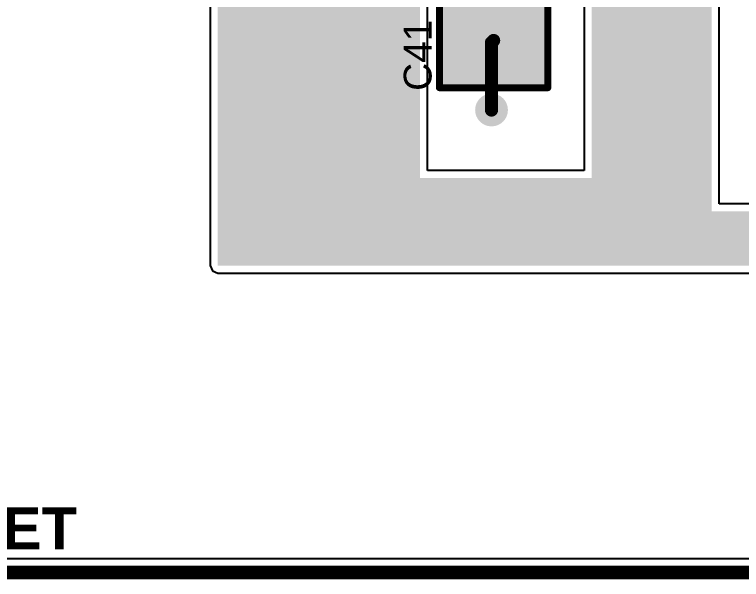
# Model space of a CAD drawing. Header units: inches. Extents: x -3 to 103, y 0 to 40.
# Drawn here: x 67.02 to 80.31, y -0.12 to 10.2 of the extents above; entities that cross this region are included whole.
import ezdxf

# ---------------------------------------------------------------- set-up
doc = ezdxf.new("R2010")
doc.units = ezdxf.units.IN
for name, color, linetype in [('Board Outline', 216, 'Continuous'), ('Bottom Layer', 5, 'Continuous'), ('Bottom Solder', 6, 'Continuous'), ('Top Layer', 1, 'Continuous'), ('Top Overlay', 2, 'Continuous'), ('Top Paste', 8, 'Continuous'), ('Top Solder', 216, 'Continuous'), ('Via Holes', 16, 'Continuous')]:
    doc.layers.add(name, color=color, linetype=linetype)
doc.styles.add('Arial', font='', dxfattribs={"height": 0.2})
doc.styles.add('Arial_Bold', font='', dxfattribs={"height": 0.2})
doc.styles.get('Arial').set_extended_font_data('Arial')
doc.styles.get('Arial_Bold').set_extended_font_data('Arial', bold=True)

# ---------------------------------------------------------------- blocks, each defined once
blk = doc.blocks.new('C___1206_9')
at = {"layer": 'Top Layer'}
for points in [[(-2.032, 0.889), (-0.508, 0.889), (-0.508, -0.889), (-2.032, -0.889)], [(0.508, 0.889), (2.032, 0.889), (2.032, -0.889), (0.508, -0.889)]]:
    blk.add_hatch(color=1, dxfattribs=at).paths.add_polyline_path(points)
at = {"layer": 'Top Paste'}
for points in [[(-2.032, 0.889), (-0.508, 0.889), (-0.508, -0.889), (-2.032, -0.889)], [(0.508, 0.889), (2.032, 0.889), (2.032, -0.889), (0.508, -0.889)]]:
    blk.add_hatch(color=8, dxfattribs=at).paths.add_polyline_path(points)
at = {"layer": 'Top Solder'}
for points in [[(-2.1336, 0.9906), (-0.4064, 0.9906), (-0.4064, -0.9906), (-2.1336, -0.9906)], [(0.4064, 0.9906), (2.1336, 0.9906), (2.1336, -0.9906), (0.4064, -0.9906)]]:
    blk.add_hatch(color=216, dxfattribs=at).paths.add_polyline_path(points)
at = {"layer": 'Top Overlay', "const_width": 0.127}
for points in [[(-2.1336, 0.9906), (-0.6096, 0.9906)], [(-2.1336, 0.9906), (-2.1336, -0.9906)], [(0.6096, 0.9906), (2.1336, 0.9906)], [(2.1336, 0.9906), (2.1336, -0.9906)], [(-2.1336, -0.9906), (-0.6096, -0.9906)], [(0.6096, -0.9906), (2.1336, -0.9906)]]:
    blk.add_lwpolyline(points, dxfattribs=at)
at = {"layer": 'Top Overlay', "const_width": 0.0635}
for points in [[(-2.16535, 0.9906, 1), (-2.10185, 0.9906, 1)], [(-2.16535, 0.9906, 1), (-2.10185, 0.9906, 1)], [(-0.64135, 0.9906, 1), (-0.57785, 0.9906, 1)], [(0.57785, 0.9906, 1), (0.64135, 0.9906, 1)], [(2.10185, 0.9906, 1), (2.16535, 0.9906, 1)], [(2.10185, 0.9906, 1), (2.16535, 0.9906, 1)], [(-2.16535, -0.9906, 1), (-2.10185, -0.9906, 1)], [(-2.16535, -0.9906, 1), (-2.10185, -0.9906, 1)], [(-0.64135, -0.9906, 1), (-0.57785, -0.9906, 1)], [(0.57785, -0.9906, 1), (0.64135, -0.9906, 1)], [(2.10185, -0.9906, 1), (2.16535, -0.9906, 1)], [(2.10185, -0.9906, 1), (2.16535, -0.9906, 1)]]:
    blk.add_lwpolyline(points, format="xyb", close=True, dxfattribs=at)

msp = doc.modelspace()

# ---------------------------------------------------------------- hatches: boundary and pattern name
at = {"layer": 'Bottom Layer'}
h = msp.add_hatch(color=5, dxfattribs=at)
edge = h.paths.add_edge_path()
edge.add_arc((75.743, 8.458), 0.3, 0, 360)
at = {"layer": 'Bottom Solder'}
h = msp.add_hatch(color=6, dxfattribs=at)
edge = h.paths.add_edge_path()
edge.add_arc((75.743, 8.458), 0.3, 0, 360)
at = {"layer": 'Top Layer'}
msp.add_hatch(color=1, dxfattribs=at).paths.add_polyline_path([(90.058, 12.306), (89.167, 12.306), (86.741, 9.881), (86.741, 5.613), (70.739, 5.613), (70.739, 13.4), (73.114, 13.4), (73.114, 12.052), (74.435, 12.052), (74.435, 7.214), (77.572, 7.214), (77.572, 10.707), (77.583, 10.719), (77.583, 11.481), (79.769, 11.481), (79.769, 6.604), (85.471, 6.604), (85.471, 10.364), (88.768, 13.66), (90.058, 13.66)])
h = msp.add_hatch(color=1, dxfattribs=at)
edge = h.paths.add_edge_path()
edge.add_arc((75.743, 8.458), 0.3, 0, 360)
at = {"layer": 'Via Holes'}
h = msp.add_hatch(color=7, dxfattribs=at)
edge = h.paths.add_edge_path()
edge.add_arc((75.743, 8.458), 0.15, 0, 360)

# ---------------------------------------------------------------- linework, layer by layer
at = {"layer": 'Board Outline', "const_width": 0.254}
msp.add_lwpolyline([(58.716, 0.006), (98.73, 0.006)], dxfattribs=at)
at = {"layer": 'Bottom Layer'}
msp.add_line((98.738, 0.254), (59.182, 0.254), dxfattribs=at)
at = {"layer": 'Top Layer'}
for p, q in [((70.602, 13.4), (70.602, 5.613)), ((74.572, 7.351), (74.572, 12.052)), ((79.906, 6.741), (79.906, 11.481)), ((77.434, 10.707), (77.434, 7.351)), ((77.434, 7.351), (74.572, 7.351)), ((85.334, 6.741), (79.906, 6.741)), ((70.602, 5.613), (70.642, 5.516)), ((70.642, 5.516), (70.739, 5.476)), ((70.739, 5.476), (86.741, 5.476)), ((98.738, 0.254), (59.182, 0.254))]:
    msp.add_line(p, q, dxfattribs=at)
at = {"layer": 'Top Layer', "const_width": 0.241}
for points in [[(75.743, 9.69), (75.781, 9.728)], [(75.743, 8.458), (75.743, 9.69)]]:
    msp.add_lwpolyline(points, dxfattribs=at)
at = {"layer": 'Top Layer', "const_width": 0.121}
for points in [[(75.721, 9.728, 1), (75.841, 9.728, 1)], [(75.682, 9.69, 1), (75.803, 9.69, 1)], [(75.682, 9.69, 1), (75.803, 9.69, 1)], [(75.682, 8.458, 1), (75.803, 8.458, 1)]]:
    msp.add_lwpolyline(points, format="xyb", close=True, dxfattribs=at)

# ---------------------------------------------------------------- block references
at = {"rotation": 90}
msp.add_blockref('C___1206_9', (75.781, 10.998), dxfattribs=at)

# ---------------------------------------------------------------- texts
at = {"layer": 'Top Overlay'}
for s, height, rotation, style, p in [('C41', 0.508, 90, 'Arial', (74.646, 8.807)), ('RESET', 0.762, 360, 'Arial_Bold', (64.618, 0.432))]:
    msp.add_text(s, height=height, rotation=rotation, dxfattribs=dict(at, style=style)).set_placement(p)

doc.saveas('drawing.dxf')
